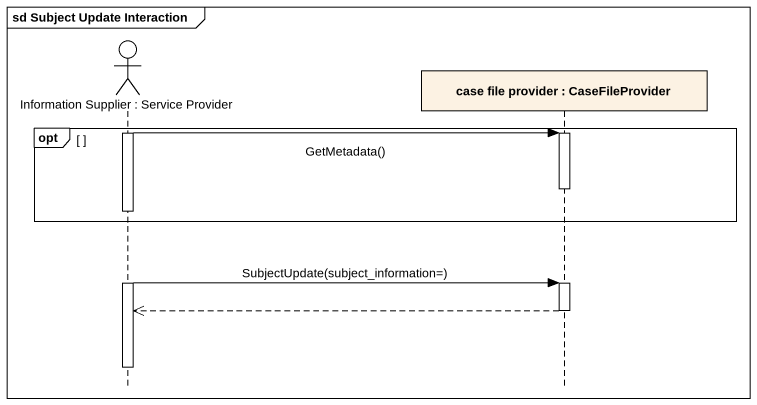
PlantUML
@startuml
mainframe sd Subject Update Interaction
hide footbox
actor "Information Supplier : Service Provider" as Information_Supplier
participant "case file provider : CaseFileProvider" as case_file_provider

opt
  activate Information_Supplier
  Information_Supplier -> case_file_provider : GetMetadata()
  activate case_file_provider
  deactivate case_file_provider
end
Information_Supplier -> case_file_provider : SubjectUpdate(subject_information=)
activate case_file_provider
case_file_provider -->> Information_Supplier
deactivate case_file_provider
deactivate Information_Supplier
@enduml
